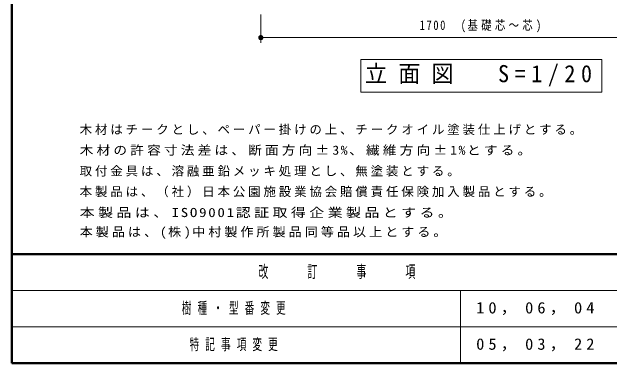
# Model space of a CAD drawing. Units: millimetres on the paper, scale 1:20. Extents: x -365 to 12, y -38 to 257.
# Drawn here: x -365 to -249.9, y 0 to 67.7 of the extents above; entities that cross this region are included whole.
import ezdxf

# ---------------------------------------------------------------- set-up
doc = ezdxf.new("R2010")
doc.units = ezdxf.units.MM
doc.layers.add('LY_1', color=7, linetype='Continuous', lineweight=25)
doc.layers.add('LY_2', color=7, linetype='Continuous', lineweight=13)
doc.styles.add('ＭＳ ゴシック', font='')
doc.styles.get('ＭＳ ゴシック').set_extended_font_data('MS Gothic')

# ---------------------------------------------------------------- blocks, each defined once
blk = doc.blocks.new('filled_dot')
at = {"color": 0, "linetype": 'Continuous', "lineweight": -2, "const_width": 1.25}
blk.add_lwpolyline([(-0.625, 0, 1), (0.625, 0, 1)], format="xyb", close=True, dxfattribs=at)

msp = doc.modelspace()

# ---------------------------------------------------------------- linework, layer by layer
at = {"layer": 'LY_1', "lineweight": 13}
for p, q in [((-317.019, 67.163), (-317.019, 61.712)), ((-232.019, 62.712), (-317.019, 62.712)), ((-251.269, 58.521), (-297.769, 58.521)), ((-297.769, 58.521), (-297.769, 52.221)), ((-251.269, 52.221), (-251.269, 58.521)), ((-297.769, 52.221), (-251.269, 52.221))]:
    msp.add_line(p, q, dxfattribs=at)
at = {"layer": 'LY_2', "lineweight": 50}
for p, q in [((-365, 257), (-365, 0)), ((-365, 21), (0, 21)), ((-365, 0), (0, 0))]:
    msp.add_line(p, q, dxfattribs=at)
at = {"layer": 'LY_2'}
for p, q in [((-365, 14), (-238.5, 14)), ((-278.5, 14), (-278.5, 0)), ((-365, 7), (-238.5, 7))]:
    msp.add_line(p, q, dxfattribs=at)

# ---------------------------------------------------------------- block references
at = {"layer": 'LY_1', "lineweight": 13, "xscale": 0.4, "yscale": 0.4}
msp.add_blockref('filled_dot', (-317.019, 62.712), dxfattribs=at)

# ---------------------------------------------------------------- texts
at = {"layer": 'LY_1', "style": 'ＭＳ ゴシック'}
for s, insert, char_height, attachment_point in [('\\T1.32;\\W0.8;1700\u3000(基礎芯～芯)', (-274.519, 63.712), 1.833, 8), ('\\T1.5;\\W0.95;立面図\u3000S=1/20', (-274.519, 55.371), 3.299, 5), ('\\T1.23;木材はチークとし、ペーパー掛けの上、チークオイル塗装仕上げとする。', (-351.944, 43.936), 1.76, 7), ('\\T1.23;\\W1.1;木材の許容寸法差は、断面方向±3%、繊維方向±1%とする。', (-351.944, 39.936), 1.76, 7), ('\\T1.23;取付金具は、溶融亜鉛メッキ処理とし、無塗装とする。', (-351.944, 35.936), 1.76, 7), ('\\T1.23;本製品は、（社）日本公園施設業協会賠償責任保険加入製品とする。', (-351.944, 31.936), 1.76, 7), ('\\T1.23;\\W1.2;本製品は、ISO9001認証取得企業製品とする。', (-351.944, 27.936), 1.76, 7), ('\\T1.23;\\W1.05;本製品は、(株)中村製作所製品同等品以上とする。', (-351.944, 23.936), 1.76, 7), ('\\T1.64;\\W0.6;樹種・型番変更', (-332.25, 10.5), 2.199, 4), ('\\T1.5;\\W1.05;10，06，04', (-275.5, 10.5), 2.199, 4), ('\\T1.64;\\W0.6;特記事項変更', (-330.75, 3.5), 2.199, 4), ('\\T1.5;\\W1.05;05，03，22', (-275.5, 3.5), 2.199, 4)]:
    msp.add_mtext(s, dxfattribs=dict(at, insert=insert, char_height=char_height, attachment_point=attachment_point))
at = {"layer": 'LY_2', "color": 4, "insert": (-301.75, 17.5), "char_height": 2.346, "attachment_point": 5, "style": 'ＭＳ ゴシック'}
msp.add_mtext('\\T1.64;\\W0.6;改\u3000\u3000訂\u3000\u3000事\u3000\u3000項', dxfattribs=at)

doc.saveas('drawing.dxf')
